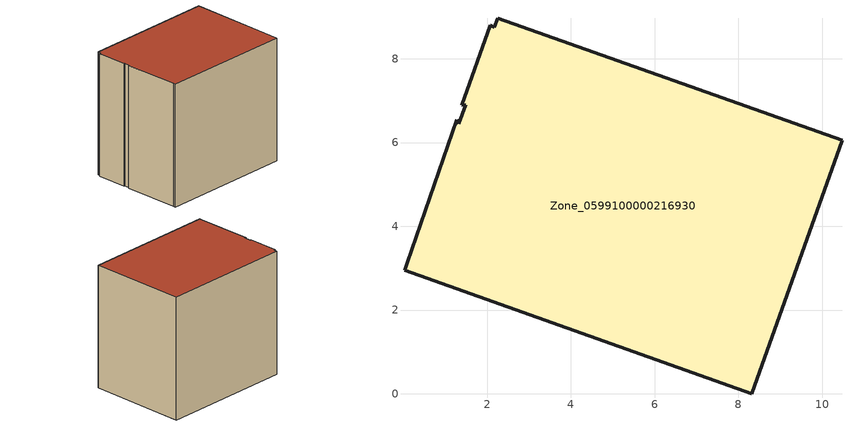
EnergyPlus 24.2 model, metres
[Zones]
Zone_0599100000216930
 floor ground (C_G): 10.48,6.05 8.33,0 0.03,2.95 0.09,3.12 1.27,6.55 1.32,6.45 1.49,6.9 1.4,6.89 2.08,8.8 2.17,8.76 2.25,8.97 z0.47
 wall outside (C_F): 1.49,6.9 1.32,6.45 1.27,6.55 0.09,3.12 0.03,2.95 8.33,0 10.48,6.05 2.25,8.97 2.17,8.76 2.08,8.8 1.4,6.89 1.49,6.9 z0.47:8.6
 roof outside (C_R): 2.17,8.76 2.08,8.8 1.4,6.89 1.49,6.9 1.32,6.45 1.27,6.55 0.09,3.12 0.03,2.95 8.33,0 10.48,6.05 2.25,8.97 z8.6
[BUILDING]
Pand.0599100000216930: North Axis=0; Terrain=City; Loads Convergence Tolerance Value=0.04; Temperature Convergence Tolerance Value=0.4; Solar Distribution=FullExterior; Maximum Number of Warmup Days=25; Minimum Number of Warmup Days=1
[Site:Location]
Rotterdam.The.Hague.AP_ZH_NLD Design_Conditions: Latitude=51.96; Longitude=4.45; Time Zone=1; Elevation=-4.5
[SITE:GROUNDTEMPERATURE:BUILDINGSURFACE]
18, 18, 18, 18, 18, 18, 18, 18, 18, 18, 18, 18
[MATERIAL] Thermal Absorptance=0.9; Solar Absorptance=0.7; Visible Absorptance=0.7
Name | Roughness | Thickness | Conductivity | Density | Specific Heat
G.TI.1965-1974 | MediumSmooth | 0.15 | 0.882353 | 540 | 1210
F.TI.1965-1974 | Rough | 0.3 | 0.697674 | 1920 | 840
R.TI.1965-1974 | MediumRough | 0.2 | 0.232558 | 1500 | 1000
[CONSTRUCTION]
C_G: G.TI.1965-1974
C_F: F.TI.1965-1974
C_R: R.TI.1965-1974
[ZONE]
Zone_0599100000216930: Type=1; Multiplier=1; Ceiling Height=Autocalculate; Volume=Autocalculate; Floor Area=autocalculate; Part of Total Floor Area=Yes
[ZONEINFILTRATION:DESIGNFLOWRATE]
Infil_Zone_0599100000216930: Zone or ZoneList or Space or SpaceList=Zone_0599100000216930; Schedule=AlwaysOn; Design Flow Rate Calculation Method=Flow/Area; Flow Rate per Floor Area=0.003; Constant Term Coefficient=1; Temperature Term Coefficient=0; Velocity Term Coefficient=0; Velocity Squared Term Coefficient=0
[HVACTEMPLATE:ZONE:IDEALLOADSAIRSYSTEM]
Zone_0599100000216930: Maximum Heating Supply Air Temperature=50; Minimum Cooling Supply Air Temperature=13; Maximum Heating Supply Air Humidity Ratio=0.0156; Minimum Cooling Supply Air Humidity Ratio=0.0077; Heating Limit=NoLimit; Cooling Limit=NoLimit; Dehumidification Control Type=ConstantSensibleHeatRatio; Cooling Sensible Heat Ratio=0.7; Dehumidification Setpoint=60; Humidification Control Type=None; Humidification Setpoint=30; Outdoor Air Method=None; Outdoor Air Flow Rate per Person=0.00944; Outdoor Air Flow Rate per Zone Floor Area=0; Outdoor Air Flow Rate per Zone=0; Demand Controlled Ventilation Type=None; Outdoor Air Economizer Type=NoEconomizer; Heat Recovery Type=None; Sensible Heat Recovery Effectiveness=0.7; Latent Heat Recovery Effectiveness=0.65
[ZONECONTROL:THERMOSTAT]
ThermostatControl_Zone_0599100000216930: Zone or ZoneList=Zone_0599100000216930; Control Type Schedule=DualSetpointControlType; Control 1=Thermostat_Zone_0599100000216930; Temperature Difference Between Cutout And Setpoint=0
[THERMOSTATSETPOINT:DUALSETPOINT]
Thermostat_Zone_0599100000216930: Heating Setpoint Temperature Schedule=HeatingSetpoint_Zone_0599100000216930; Cooling Setpoint Temperature Schedule=CoolingSetpoint_Zone_0599100000216930
[SCHEDULE:COMPACT]
HeatingSetpoint_Zone_0599100000216930: Through: 12/31, For: AllDays, Until: 24:00, 21
CoolingSetpoint_Zone_0599100000216930: Through: 12/31, For: AllDays, Until: 24:00, 24
DualSetpointControlType: Through: 12/31, For: AllDays, Until: 24:00, 4
AlwaysOn: Through: 12/31, For: AllDays, Until: 24:00, 1
